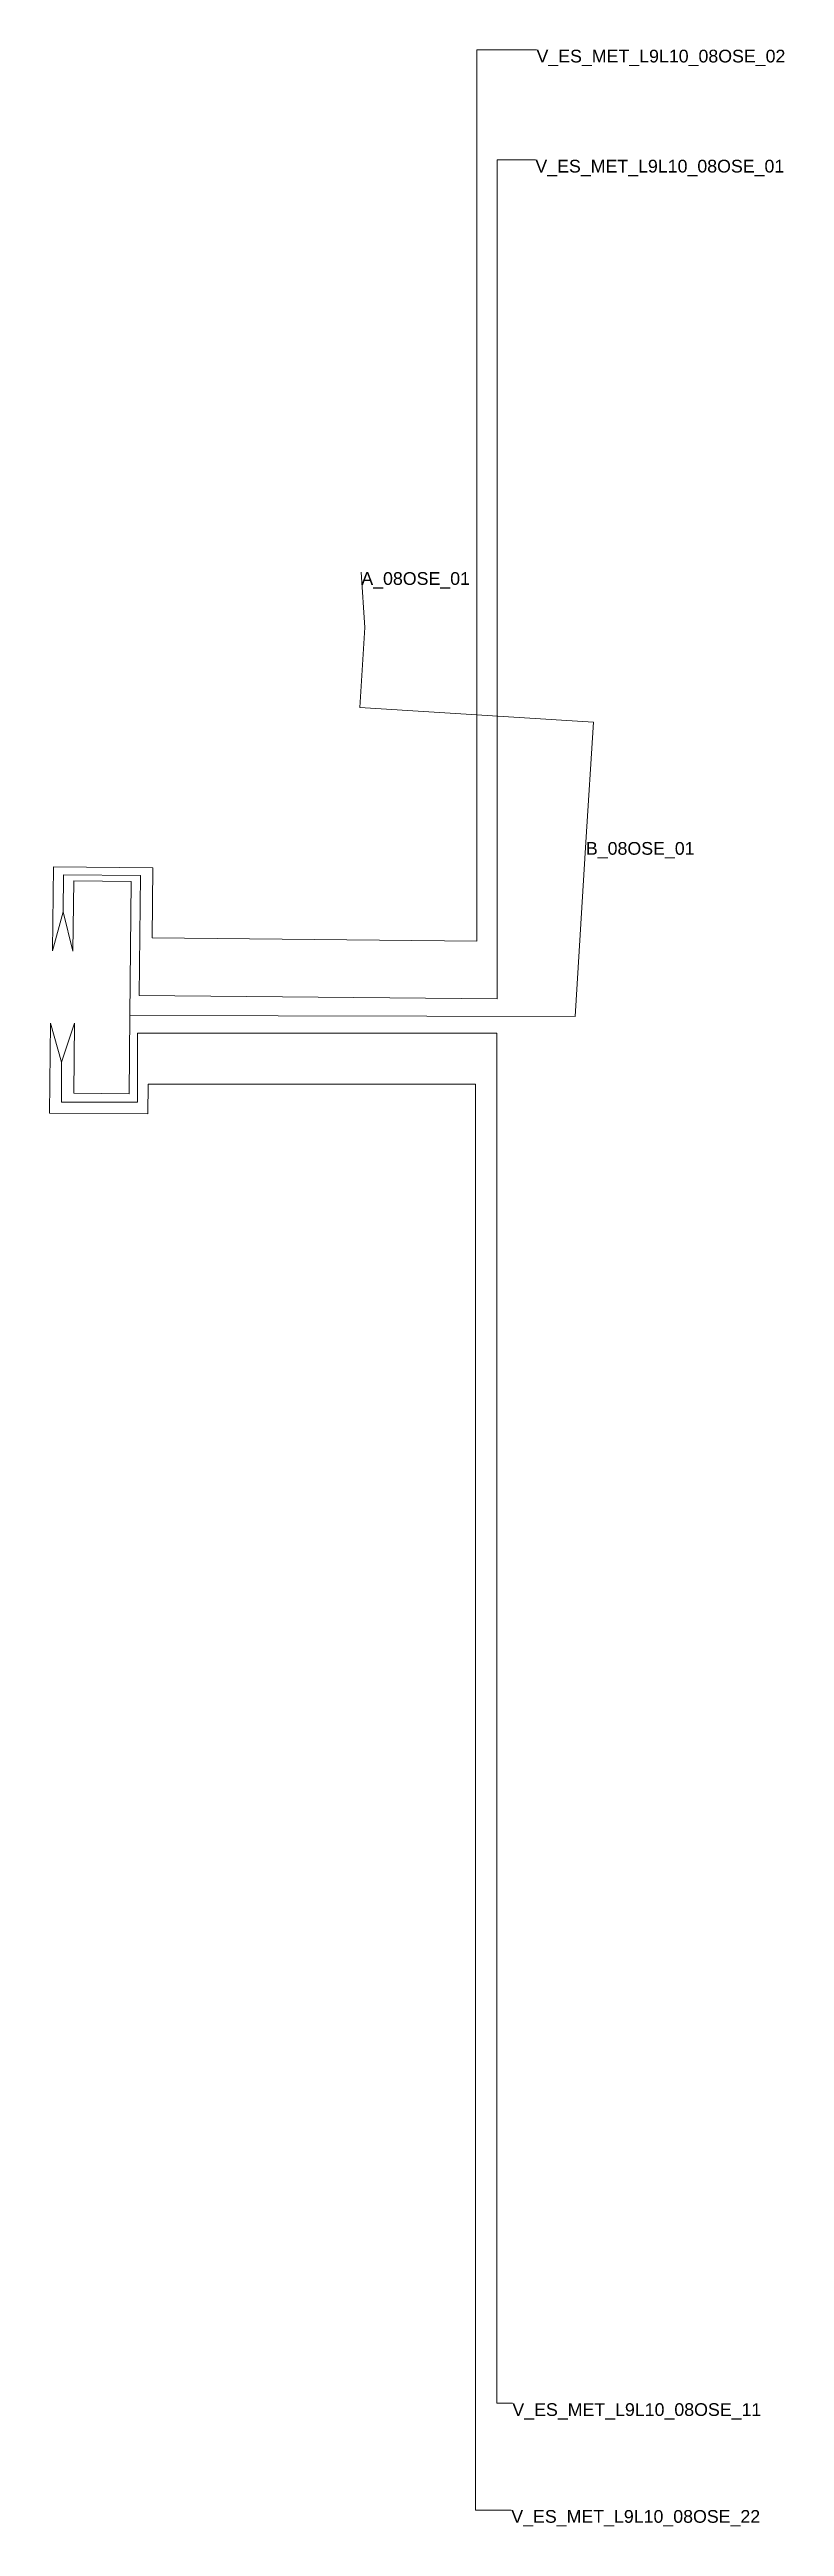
# Model space of a CAD drawing. Header units: metres. Extents: x 432604.2 to 432633.1, y 4586709 to 4586806.3.
import ezdxf
from ezdxf.enums import TextEntityAlignment as Align

# ---------------------------------------------------------------- set-up
doc = ezdxf.new("R2010")
doc.units = ezdxf.units.M
doc.header["$MEASUREMENT"] = 0
for name, color, linetype, lineweight, true_color in [('01_A_AccesTren_t', 40, 'Continuous', 0, 0xffd600), ('01_C_AccesExt_t', 251, 'Continuous', 0, 0x646464), ('01_I_Ascensor_l', 251, 'Continuous', 0, 0x646464), ('01_I_BarreraTarifaria_t', 251, 'Continuous', 0, 0x646464), ('01_I_Horitzontal_l', 251, 'Continuous', 0, 0x646464)]:
    doc.layers.add(name, color=color, linetype=linetype, lineweight=lineweight, true_color=true_color)
doc.styles.add('Style-Arial', font='arial.ttf')

msp = doc.modelspace()

# ---------------------------------------------------------------- linework, layer by layer
at = {"layer": '01_I_Ascensor_l'}
msp.add_line((432616.556787, 4586783.568306, -30), (432616.414803, 4586785.741311), dxfattribs=at)
at = {"layer": '01_I_Ascensor_l', "extrusion": (-0.9122259378479377, 0.4095041500128126, 0.0122551801183895), "elevation": 1483667.758724, "flags": 128}
msp.add_lwpolyline([(-4361652.149481, -18273.987951), (-4361653.714956, -18293.989453), (-4361652.470867, -18213.983444)], dxfattribs=at)
at = {"layer": '01_I_Ascensor_l', "extrusion": (-0.8972455912124276, -0.4413065596182132, 0.0141021093385971), "elevation": -2412324.290007, "flags": 128}
msp.add_lwpolyline([(-3924936.61947, 33932.235109), (-3924935.045403, 33912.23312), (-3924936.19263, 33992.241076)], dxfattribs=at)
at = {"layer": '01_I_Horitzontal_l', "flags": 128}
for points, elevation in [([(432604.277091, 4586770.864271), (432604.308332, 4586774.164857), (432608.222149, 4586774.127812), (432608.196056, 4586771.371115), (432620.959293, 4586771.250307), (432620.959293, 4586806.264291), (432623.302288, 4586806.264291)], -90), ([(432604.694585, 4586772.392832), (432604.708388, 4586773.851177), (432607.732182, 4586773.822556), (432607.687574, 4586769.10975), (432621.75771, 4586768.976571), (432621.75771, 4586801.941285), (432623.257736, 4586801.941285)], -110), ([(432616.556787, 4586783.568306), (432616.361241, 4586780.420079), (432625.53696, 4586779.850149), (432625.244385, 4586775.13977)], -30), ([(432625.244385, 4586775.13977), (432624.818963, 4586768.290599), (432607.313036, 4586768.32996)], -30), ([(432607.313036, 4586768.32996), (432607.365978, 4586773.588099), (432605.107315, 4586773.610841), (432605.07958, 4586770.856312)], -30), ([(432604.190036, 4586768.028826), (432604.156564, 4586764.492591), (432608.027216, 4586764.455954), (432608.038321, 4586765.629157), (432620.906087, 4586765.629157), (432620.906087, 4586709.612145), (432622.311142, 4586709.612145)], -90), ([(432607.313036, 4586768.32996), (432607.281992, 4586765.246717), (432605.11006, 4586765.268586), (432605.137756, 4586768.019283)], -30), ([(432604.631639, 4586766.491869), (432604.631639, 4586764.921961), (432607.620411, 4586764.921961), (432607.620411, 4586767.626721), (432621.744184, 4586767.626721), (432621.744184, 4586713.809151), (432622.354181, 4586713.809151)], -110)]:
    msp.add_lwpolyline(points, dxfattribs=dict(at, elevation=elevation))

# ---------------------------------------------------------------- texts
at = {"layer": '01_A_AccesTren_t', "style": 'Style-Arial'}
for s, p in [('V_ES_MET_L9L10_08OSE_02', (432623.302288, 4586806.264291, -90)), ('V_ES_MET_L9L10_08OSE_01', (432623.257736, 4586801.941285, -110)), ('V_ES_MET_L9L10_08OSE_11', (432622.354181, 4586713.809151, -110)), ('V_ES_MET_L9L10_08OSE_22', (432622.311142, 4586709.612145, -90))]:
    msp.add_text(s, height=0.5, dxfattribs=at).set_placement(p, align=Align.TOP_LEFT)
at = {"layer": '01_C_AccesExt_t', "style": 'Style-Arial'}
msp.add_text('A_08OSE_01', height=0.5, dxfattribs=at).set_placement((432616.414803, 4586785.741311), align=Align.TOP_LEFT)
at = {"layer": '01_I_BarreraTarifaria_t', "style": 'Style-Arial'}
msp.add_text('B_08OSE_01', height=0.5, dxfattribs=at).set_placement((432625.244385, 4586775.13977, -30), align=Align.TOP_LEFT)

doc.saveas('drawing.dxf')
